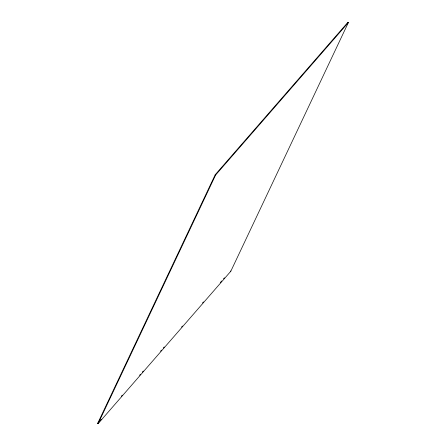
<?xml version="1.0" encoding="UTF-8"?>
<svg xmlns="http://www.w3.org/2000/svg" width="446" height="446" viewBox="0 0 446 446"><rect width="100%" height="100%" fill="white"/><g stroke="black" fill="none" stroke-linecap="round" stroke-linejoin="round"><path stroke-width="0.67" d="M97.635 423.449L215.195 174.737L347.919 22.3L348.365 22.551L230.805 271.263L98.081 423.7L97.635 423.449L98.544 422.401M98.081 423.7L215.641 174.988L348.365 22.551M347.328 23.56L347.919 22.3M100.367 420.305L101.281 419.257M121.351 396.21L122.26 395.162M139.592 375.253L140.507 374.211M142.33 372.115L143.244 371.066M160.577 351.158L161.485 350.11M163.308 348.014L164.223 346.966M181.555 327.063L182.464 326.015M202.534 302.962L203.448 301.92M220.324 282.535L221.69 280.963M223.513 278.867L224.427 277.819M215.195 174.737L215.641 174.988M230.359 271.012L230.805 271.263"/></g></svg>
